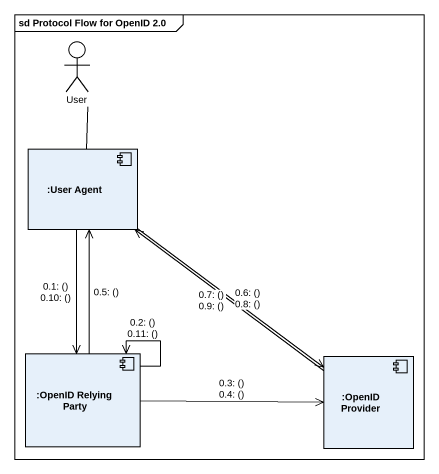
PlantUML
@startuml
mainframe sd Protocol Flow for OpenID 2.0
actor User
component ":User Agent" as User_Agent
component ":OpenID Relying Party" as OpenID_Relying_Party
component ":OpenID Provider" as OpenID_Provider
User -- User_Agent
User_Agent --> OpenID_Relying_Party : 0.1: ()\n0.10: ()
OpenID_Relying_Party --> OpenID_Relying_Party : 0.2: ()\n0.11: ()
OpenID_Relying_Party -right-> OpenID_Provider : 0.3: ()\n0.4: ()
OpenID_Relying_Party -up-> User_Agent : 0.5: ()
User_Agent --> OpenID_Provider : 0.6: ()\n0.8: ()
OpenID_Provider -up-> User_Agent : 0.7: ()\n0.9: ()
@enduml
